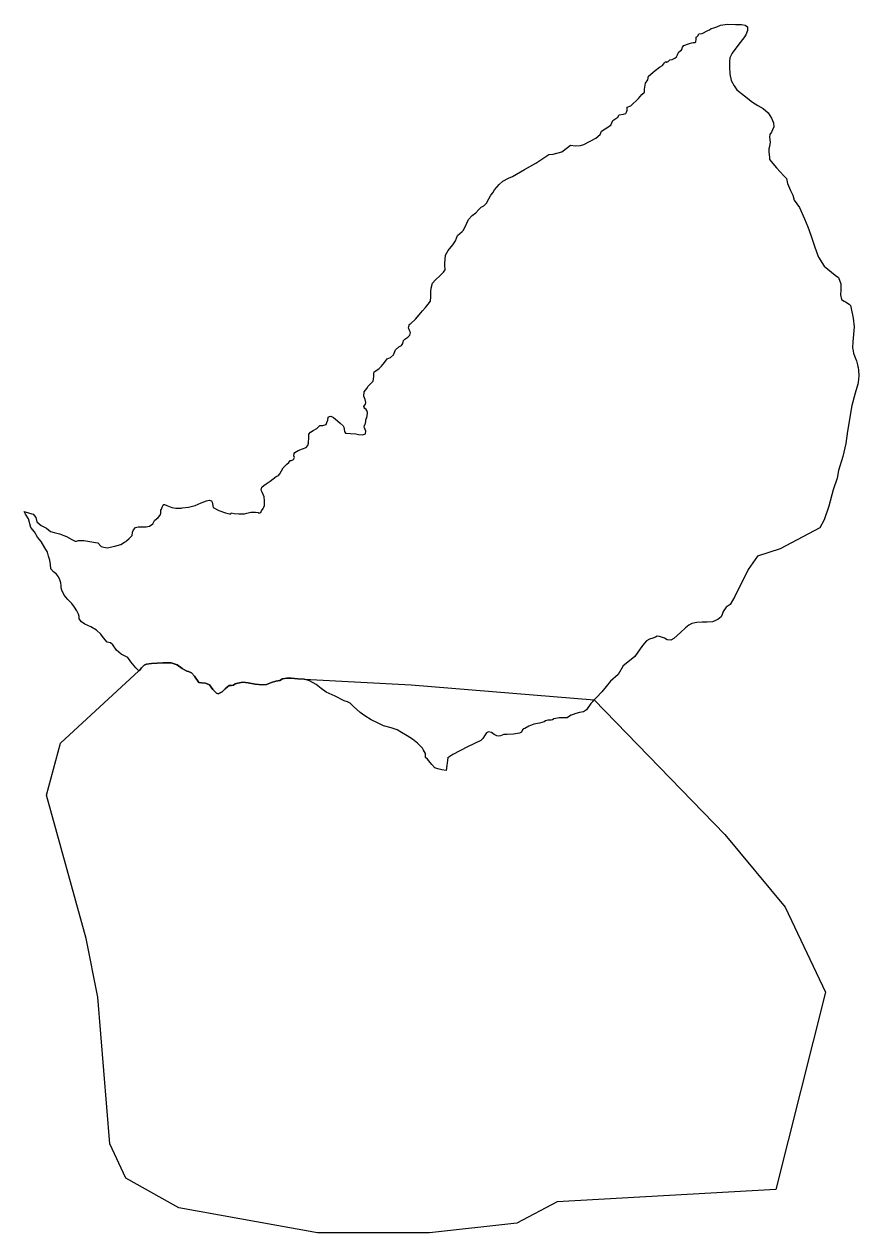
# Model space of a CAD drawing. Header units: feet. Extents: x -72 to 1107026, y -16 to 8357890.
# Drawn here: x 1062699 to 1107026, y 8136545 to 8200723 of the extents above; entities that cross this region are included whole.
import ezdxf

# ---------------------------------------------------------------- set-up
doc = ezdxf.new("R2010")
doc.units = ezdxf.units.FT
doc.header["$LTSCALE"] = 10
doc.header["$MEASUREMENT"] = 0
doc.layers.add('C.C. HUAMBOS', color=102, linetype='CONTINUOUS')
doc.layers.add('UBIC. REFE.-FDO. HUACAN', color=6, linetype='CONTINUOUS')
doc.layers.add('TEXTOS', color=7, linetype='CONTINUOUS', lineweight=5)

msp = doc.modelspace()

# ---------------------------------------------------------------- linework, layer by layer
at = {"layer": 'C.C. HUAMBOS'}
msp.add_lwpolyline([(1089880, 8193334), (1090566, 8193799), (1090800, 8193827), (1091252, 8193953), (1091549, 8194166), (1091721, 8194292), (1091984, 8194257), (1092252, 8194280), (1092424, 8194338), (1093067, 8194664), (1093296, 8194865), (1093359, 8195037), (1093553, 8195158), (1093851, 8195364), (1093965, 8195605), (1094228, 8195788), (1094291, 8195915), (1094525, 8195943), (1094645, 8195983), (1094680, 8196058), (1094714, 8196155), (1094725, 8196316), (1094914, 8196390), (1095320, 8196769), (1095503, 8196981), (1095646, 8197104), (1095651, 8197276), (1095697, 8197591), (1095812, 8197775), (1095852, 8197958), (1096080, 8198159), (1096212, 8198262), (1096446, 8198434), (1096595, 8198537), (1096703, 8198669), (1096780, 8198747), (1096837, 8198707), (1096900, 8198747), (1096980, 8198827), (1097117, 8198839), (1097254, 8198919), (1097340, 8198994), (1097391, 8199103), (1097431, 8199189), (1097460, 8199252), (1097557, 8199303), (1097597, 8199332), (1097632, 8199372), (1097654, 8199504), (1097740, 8199584), (1097786, 8199607), (1097923, 8199665), (1098026, 8199693), (1098152, 8199733), (1098220, 8199756), (1098318, 8199745), (1098375, 8199791), (1098386, 8199923), (1098392, 8200037), (1098421, 8200055), (1098489, 8200129), (1098535, 8200204), (1098701, 8200232), (1099004, 8200381), (1099089, 8200427), (1099175, 8200496), (1099318, 8200536), (1099484, 8200582), (1099675, 8200672), (1100047, 8200723), (1100476, 8200700), (1100802, 8200700), (1100996, 8200672), (1101122, 8200586), (1101116, 8200379), (1101019, 8200150), (1100916, 8200001), (1100653, 8199662), (1100293, 8199192), (1100178, 8198928), (1100150, 8198733), (1100161, 8198430), (1100174, 8198105), (1100197, 8197982), (1100200, 8197963), (1100206, 8197932), (1100242, 8197738), (1100402, 8197457), (1100412, 8197443), (1100551, 8197239), (1100961, 8196910), (1101384, 8196589), (1101664, 8196399), (1101938, 8196245), (1102207, 8196009), (1102396, 8195728), (1102487, 8195476), (1102504, 8195264), (1102447, 8195108), (1102383, 8194997), (1102304, 8194861), (1102281, 8194718), (1102310, 8194460), (1102287, 8194225), (1102252, 8194104), (1102252, 8193932), (1102281, 8193668), (1102287, 8193531), (1102658, 8193095), (1103045, 8192679), (1103182, 8192524), (1103245, 8192266), (1103400, 8191888), (1103514, 8191647), (1103588, 8191383), (1103868, 8190993), (1104136, 8190388), (1104313, 8189961), (1104471, 8189514), (1104619, 8189098), (1104639, 8189040), (1104659, 8188983), (1104804, 8188576), (1104884, 8188349), (1105192, 8187865), (1105764, 8187400), (1105947, 8187274), (1106063, 8186929), (1106067, 8186919), (1106078, 8186592), (1106044, 8186345), (1106101, 8186104), (1106245, 8186017), (1106318, 8185972), (1106513, 8185858), (1106587, 8185783), (1106616, 8185634), (1106729, 8185111), (1106786, 8184658), (1106700, 8183855), (1106689, 8183545), (1106704, 8183470), (1106746, 8183259), (1106818, 8183054), (1106894, 8182839), (1106947, 8182629), (1106969, 8182541), (1106982, 8182486), (1107015, 8182346), (1107026, 8182053), (1106986, 8181692), (1106965, 8181615), (1106832, 8181124), (1106660, 8180476), (1106432, 8179118), (1106335, 8178453), (1106175, 8177770), (1105940, 8177025), (1105884, 8176617), (1105666, 8175992), (1105438, 8175132), (1105186, 8174398), (1104954, 8173974), (1102850, 8172873), (1101649, 8172483), (1101146, 8171772), (1100448, 8170338), (1100185, 8169903), (1099980, 8169765), (1099820, 8169536), (1099762, 8169375), (1099710, 8169247), (1099532, 8169115), (1099252, 8168989), (1098972, 8168966), (1098703, 8168966), (1098423, 8168954), (1098149, 8168903), (1097989, 8168811), (1097812, 8168668), (1097554, 8168415), (1097194, 8168106), (1097034, 8168020), (1096845, 8168037), (1096707, 8168114), (1096438, 8168218), (1096318, 8168235), (1096226, 8168177), (1096078, 8168120), (1095901, 8168074), (1095746, 8167971), (1095535, 8167724), (1095123, 8167145), (1094671, 8166767), (1094511, 8166652), (1094242, 8166188), (1093833, 8165841), (1093376, 8165267), (1092787, 8164648), (1092560, 8164323), (1092400, 8164203), (1092200, 8164168), (1092005, 8164128), (1091851, 8164076), (1091748, 8164031), (1091611, 8163945), (1091531, 8163893), (1091342, 8163893), (1091113, 8163893), (1090942, 8163864), (1090827, 8163830), (1090753, 8163778), (1090684, 8163761), (1090593, 8163773), (1090501, 8163767), (1090393, 8163732), (1090307, 8163681), (1090065, 8163614), (1089762, 8163563), (1089499, 8163454), (1089287, 8163327), (1089236, 8163304), (1089167, 8163247), (1089116, 8163138), (1088996, 8163069), (1088693, 8163018), (1088344, 8163006), (1088178, 8163001), (1088001, 8162932), (1087875, 8162909), (1087795, 8162926), (1087658, 8163001), (1087515, 8163110), (1087355, 8163155), (1087246, 8163098), (1087149, 8162943), (1087063, 8162794), (1086947, 8162687), (1086238, 8162348), (1085471, 8161952), (1085197, 8161763), (1085106, 8161087), (1084883, 8161132), (1084665, 8161184), (1084505, 8161230), (1084345, 8161413), (1084254, 8161522), (1084111, 8161700), (1084014, 8161792), (1084008, 8161866), (1084008, 8161993), (1083899, 8162165), (1083859, 8162285), (1083596, 8162538), (1083325, 8162753), (1083036, 8162943), (1082739, 8163109), (1082502, 8163255), (1082193, 8163364), (1081786, 8163463), (1081460, 8163624), (1081123, 8163790), (1080786, 8164002), (1080551, 8164177), (1080184, 8164497), (1080016, 8164677), (1079873, 8164746), (1079690, 8164801), (1079208, 8165046), (1078734, 8165255), (1078471, 8165453), (1078202, 8165659), (1077859, 8165860), (1077576, 8165943), (1077232, 8165959), (1076880, 8165997), (1076648, 8165991), (1076425, 8165954), (1076271, 8165876), (1076065, 8165842), (1075830, 8165765), (1075572, 8165667), (1075332, 8165650), (1074966, 8165670), (1074586, 8165745), (1074309, 8165776), (1074051, 8165739), (1073913, 8165704), (1073813, 8165627), (1073713, 8165615), (1073590, 8165607), (1073502, 8165538), (1073379, 8165429), (1073207, 8165274), (1073004, 8165157), (1072917, 8165205), (1072714, 8165403), (1072545, 8165638), (1072328, 8165736), (1072122, 8165756), (1071976, 8165759), (1071746, 8166102), (1071592, 8166274), (1071432, 8166357), (1071329, 8166366), (1071092, 8166511), (1070832, 8166712), (1070498, 8166818), (1070063, 8166818), (1069454, 8166775), (1069196, 8166735), (1069068, 8166680), (1068930, 8166551), (1068825, 8166405), (1068793, 8166388), (1068627, 8166554), (1068364, 8166870), (1068201, 8167102), (1067858, 8167277), (1067610, 8167483), (1067408, 8167762), (1067279, 8167880), (1067114, 8167911), (1066905, 8168135), (1066766, 8168340), (1066534, 8168547), (1066243, 8168722), (1065925, 8168859), (1065735, 8168990), (1065626, 8169145), (1065615, 8169277), (1065586, 8169403), (1065500, 8169578), (1065380, 8169767), (1065232, 8169953), (1065014, 8170171), (1064830, 8170404), (1064704, 8170662), (1064664, 8170794), (1064655, 8170920), (1064638, 8171067), (1064598, 8171210), (1064515, 8171382), (1064420, 8171518), (1064253, 8171649), (1064110, 8171799), (1064098, 8172034), (1064053, 8172263), (1063996, 8172475), (1063933, 8172687), (1063790, 8172917), (1063595, 8173255), (1063401, 8173477), (1063241, 8173769), (1063058, 8174004), (1062927, 8174452), (1062778, 8174698), (1062722, 8174812), (1062699, 8174846), (1062990, 8174754), (1063185, 8174697), (1063316, 8174531), (1063373, 8174290), (1063602, 8174095), (1063882, 8173957), (1064094, 8173791), (1064288, 8173733), (1064426, 8173702), (1064582, 8173666), (1064953, 8173517), (1065233, 8173368), (1065399, 8173270), (1065474, 8173270), (1065582, 8173310), (1065862, 8173310), (1066182, 8173247), (1066480, 8173207), (1066611, 8173184), (1066794, 8172989), (1066935, 8172950), (1067107, 8172915), (1067519, 8173001), (1067833, 8173099), (1068022, 8173219), (1068090, 8173248), (1068136, 8173294), (1068268, 8173408), (1068433, 8173569), (1068456, 8173747), (1068508, 8173879), (1068616, 8174005), (1068759, 8174028), (1068994, 8174039), (1069182, 8174039), (1069351, 8174060), (1069528, 8174198), (1069619, 8174370), (1069808, 8174525), (1069928, 8174657), (1069951, 8174766), (1069963, 8174915), (1069985, 8174978), (1070025, 8175081), (1070065, 8175144), (1070111, 8175225), (1070157, 8175213), (1070271, 8175167), (1070534, 8175064), (1070757, 8175030), (1070837, 8175024), (1071037, 8175030), (1071097, 8175043), (1071434, 8175077), (1071783, 8175169), (1072097, 8175307), (1072377, 8175416), (1072526, 8175444), (1072652, 8175410), (1072675, 8175335), (1072692, 8175255), (1072743, 8175060), (1073029, 8174905), (1073395, 8174768), (1073601, 8174716), (1073675, 8174727), (1073692, 8174779), (1073847, 8174745), (1074104, 8174722), (1074396, 8174722), (1074521, 8174750), (1074730, 8174819), (1074987, 8174813), (1075124, 8174785), (1075170, 8174750), (1075261, 8174796), (1075296, 8174888), (1075393, 8175014), (1075421, 8175077), (1075456, 8175163), (1075456, 8175238), (1075456, 8175416), (1075444, 8175622), (1075387, 8175754), (1075347, 8175880), (1075290, 8175983), (1075324, 8176138), (1075421, 8176224), (1075553, 8176322), (1075764, 8176459), (1075919, 8176585), (1076090, 8176700), (1076199, 8176763), (1076268, 8176855), (1076462, 8177159), (1076649, 8177362), (1076758, 8177442), (1076821, 8177551), (1076901, 8177563), (1076998, 8177603), (1077049, 8177712), (1077026, 8177798), (1077032, 8177924), (1077072, 8177976), (1077244, 8178079), (1077478, 8178182), (1077667, 8178251), (1077764, 8178343), (1077792, 8178480), (1077820, 8178787), (1077820, 8178947), (1077906, 8179062), (1078054, 8179148), (1078237, 8179257), (1078403, 8179417), (1078563, 8179412), (1078735, 8179469), (1078775, 8179578), (1078821, 8179698), (1078838, 8179847), (1078906, 8179893), (1078986, 8179905), (1079124, 8179842), (1079341, 8179658), (1079478, 8179532), (1079632, 8179389), (1079684, 8179320), (1079690, 8179199), (1079707, 8179102), (1079758, 8178999), (1080029, 8178987), (1080315, 8178970), (1080458, 8178941), (1080675, 8178924), (1080824, 8178964), (1080847, 8179113), (1080773, 8179291), (1080761, 8179331), (1080778, 8179423), (1080813, 8179475), (1080835, 8179624), (1080841, 8179710), (1080858, 8179761), (1080893, 8179813), (1080938, 8180060), (1080938, 8180100), (1080893, 8180209), (1080858, 8180260), (1080790, 8180323), (1080750, 8180375), (1080744, 8180427), (1080767, 8180472), (1080818, 8180547), (1080847, 8180633), (1080801, 8180791), (1080732, 8180963), (1080755, 8181192), (1080904, 8181370), (1080966, 8181508), (1081092, 8181617), (1081235, 8181766), (1081274, 8182022), (1081274, 8182182), (1081286, 8182268), (1081537, 8182429), (1081680, 8182572), (1081835, 8182767), (1081983, 8182945), (1082149, 8183025), (1082315, 8183157), (1082428, 8183430), (1082594, 8183590), (1082743, 8183654), (1082810, 8183771), (1082848, 8183935), (1082919, 8184004), (1083076, 8184107), (1083179, 8184210), (1083213, 8184345), (1083171, 8184451), (1083113, 8184603), (1083122, 8184672), (1083159, 8184789), (1083216, 8184815), (1083485, 8185057), (1083685, 8185292), (1083848, 8185504), (1084005, 8185671), (1084160, 8185863), (1084283, 8186017), (1084289, 8186250), (1084295, 8186508), (1084318, 8186711), (1084389, 8186964), (1084533, 8187130), (1084790, 8187377), (1084976, 8187560), (1085050, 8187672), (1085047, 8187930), (1085044, 8188016), (1085074, 8188465), (1085208, 8188700), (1085468, 8189004), (1085537, 8189110), (1085605, 8189216), (1085709, 8189506), (1085957, 8189707), (1086037, 8189781), (1086206, 8190154), (1086289, 8190352), (1086483, 8190564), (1086689, 8190713), (1086851, 8190891), (1086972, 8191008), (1087103, 8191083), (1087255, 8191223), (1087372, 8191441), (1087486, 8191636), (1087589, 8191762), (1087675, 8191929), (1087929, 8192211), (1088121, 8192383), (1088412, 8192549), (1088632, 8192638), (1089268, 8193002)], close=True, dxfattribs=at)
at = {"layer": 'TEXTOS', "lineweight": 5}
msp.add_lwpolyline([(1092787, 8164648), (1092975, 8164846), (1083248, 8165644), (1077576, 8165943), (1077859, 8165860), (1078202, 8165659), (1078471, 8165453), (1078734, 8165255), (1079208, 8165046), (1079690, 8164801), (1079873, 8164746), (1080016, 8164677), (1080184, 8164497), (1080551, 8164177), (1080786, 8164002), (1081123, 8163790), (1081460, 8163624), (1081786, 8163463), (1082193, 8163364), (1082502, 8163255), (1082739, 8163109), (1083036, 8162943), (1083325, 8162753), (1083596, 8162538), (1083859, 8162285), (1083899, 8162165), (1084008, 8161993), (1084008, 8161866), (1084014, 8161792), (1084111, 8161700), (1084254, 8161522), (1084345, 8161413), (1084505, 8161230), (1084665, 8161184), (1084883, 8161132), (1085106, 8161087), (1085197, 8161763), (1085471, 8161952), (1086238, 8162348), (1086947, 8162687), (1087063, 8162794), (1087149, 8162943), (1087246, 8163098), (1087355, 8163155), (1087515, 8163110), (1087658, 8163001), (1087795, 8162926), (1087875, 8162909), (1088001, 8162932), (1088178, 8163001), (1088344, 8163006), (1088693, 8163018), (1088996, 8163069), (1089116, 8163138), (1089167, 8163247), (1089236, 8163304), (1089287, 8163327), (1089499, 8163454), (1089762, 8163563), (1090065, 8163614), (1090307, 8163681), (1090393, 8163732), (1090501, 8163767), (1090593, 8163773), (1090684, 8163761), (1090753, 8163778), (1090827, 8163830), (1090942, 8163864), (1091113, 8163893), (1091342, 8163893), (1091531, 8163893), (1091611, 8163945), (1091748, 8164031), (1091851, 8164076), (1092005, 8164128), (1092200, 8164168), (1092400, 8164203), (1092560, 8164323)], close=True, dxfattribs=at)
at = {"layer": 'UBIC. REFE.-FDO. HUACAN'}
msp.add_lwpolyline([(1068793, 8166388), (1068825, 8166405), (1068930, 8166551), (1069068, 8166680), (1069196, 8166735), (1069454, 8166775), (1070063, 8166818), (1070498, 8166818), (1070832, 8166712), (1071092, 8166511), (1071329, 8166366), (1071432, 8166357), (1071592, 8166274), (1071746, 8166102), (1071976, 8165759), (1072122, 8165756), (1072328, 8165736), (1072545, 8165638), (1072714, 8165403), (1072917, 8165205), (1073004, 8165157), (1073207, 8165274), (1073379, 8165429), (1073502, 8165538), (1073590, 8165607), (1073713, 8165615), (1073813, 8165627), (1073913, 8165704), (1074051, 8165739), (1074309, 8165776), (1074586, 8165745), (1074966, 8165670), (1075332, 8165650), (1075572, 8165667), (1075830, 8165765), (1076065, 8165842), (1076271, 8165876), (1076425, 8165954), (1076648, 8165991), (1076880, 8165997), (1077232, 8165959), (1077576, 8165943), (1083248, 8165644), (1092975, 8164846), (1099906, 8157701), (1103119, 8153842), (1105258, 8149322), (1102625, 8138851), (1090999, 8138188), (1088860, 8137066), (1084217, 8136545), (1078278, 8136545), (1070917, 8137869), (1068096, 8139452), (1067247, 8141269), (1066611, 8149052), (1065999, 8152178), (1063886, 8159792), (1064623, 8162553)], close=True, dxfattribs=at)

doc.saveas('drawing.dxf')
